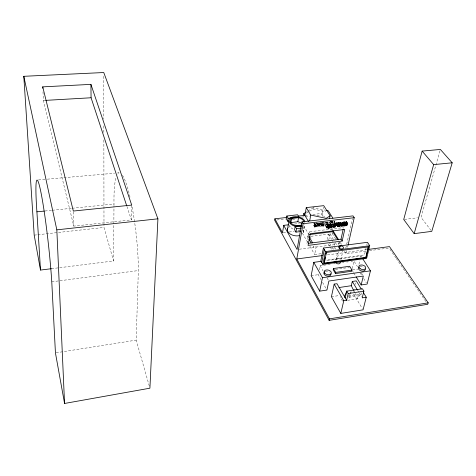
<?xml version="1.0" encoding="UTF-8"?>
<svg xmlns="http://www.w3.org/2000/svg" width="476" height="476" viewBox="0 0 476 476"><rect width="100%" height="100%" fill="white"/><g stroke="black" fill="none" stroke-linecap="round" stroke-linejoin="round"><path stroke-width="0.36" stroke-dasharray="2.38 1.78" d="M51.456 268.702L113.568 260.985L113.978 206.251M113.984 205.513L113.996 204.031A62.85 10.05 83.6 0 1 116.144 177.036M42.995 91.88L43.429 100.49L73.762 226.112L131.364 219.876L131.709 205.085M149.303 386.066L136.184 340.132L138.343 270.576A62.85 10.05 83.6 0 0 131.929 206.15M303.349 232.812L304.878 224.357M308.275 237.976L307.55 236.727L307.912 234.757L308.638 236.007M309.471 211.267L313.035 209.041L313.297 207.643L325.376 210.19M306.966 243.51L309.144 231.794L343.535 227.593M314.678 227.129L313.743 225.57L314.231 223.012L315.166 224.571L314.678 227.129C316.266 226.903 312.256 223.375 315.041 227.088M314.19 225.083L314.392 224.023C315.665 223.131 315.582 225.547 314.434 225.196C315.415 229.063 317.938 224.916 314.588 222.97L314.44 223.768L315.374 225.326A1.059 0.75 -30.8 0 1 316.106 225.13A0.91 0.649 -30.8 0 1 316.516 225.321L316.29 226.749A0.75 0.53 -30.8 0 1 315.844 227.028L315.076 226.903M315.124 226.641L315.326 225.582L314.392 224.023M315.374 225.326L315.528 224.529L315.166 224.571M316.855 226.868L315.921 225.309L316.409 222.756L317.349 224.309L316.855 226.868L317.218 226.826L317.712 224.267L316.772 222.714L316.278 225.267L317.218 226.826M316.873 223.732L317.587 223.839L317.337 225.142L318.277 226.695L318.64 226.653L316.915 223.411A0.762 0.541 -31 0 1 317.2 223.381L319.307 226.38A0.922 0.649 -31.1 0 0 319.747 226.552C321.597 226.558 321.354 223.97 320.027 223.232A0.928 0.654 -31.1 0 0 319.586 223.048L319.176 223.101A0.916 0.649 -31.1 0 0 318.64 223.393L318.367 224.821A0.916 0.649 -31.1 0 0 318.807 224.999L319.896 224.493L320.116 223.357M317.641 223.583L318.051 223.268L318.991 224.821L318.64 226.653M318.051 223.268L317.7 225.1L317.337 225.142M316.915 223.411L317.855 224.964C317.825 225.547 319.42 225.207 318.277 226.695M313.958 246.032L313.702 247.353L312.613 245.479M317.694 223.309L318.634 224.862L318.141 224.94A0.762 0.541 -31 0 0 317.855 224.964M323.073 216.58L321.96 214.783L323.466 207.066M321.092 253.696L314.654 254.547L316.118 247.038L314.666 244.545M325.054 224L325.477 221.875M326.958 223.315L326.316 222.286L325.477 222.399A0.762 0.535 -31.5 0 0 325.191 222.429L325.126 222.75L325.858 222.857M321.151 279.817L318.265 274.688L318.545 273.313M319.241 269.862L320.08 265.721L322.966 265.322M330.415 222.334L330.671 221.066L331.641 222.607L330.32 221.108C330.719 222.572 328.845 221.28 328.738 222.625M331.445 221.673L331.552 221.15L332.766 223.173L332.879 222.649L332.415 223.214L331.445 221.673L330.79 221.751L332.034 222.958M327.315 239.535L328.416 234.138L310.649 236.346M332.879 222.649L331.909 221.108L331.445 223.173M328.773 240.005L330.017 233.936L332.337 233.651L335.758 239.184M332.337 233.651L332.611 232.342M333.825 249.37L334.83 244.622L331.814 239.684M335.437 249.156L335.729 247.8M335.318 242.564L336.455 244.408L338.799 244.105L339.221 242.141M335.949 259.616L337.633 251.834M336.121 260.426A2.434 1.517 12.7 0 1 337.395 258.587L338.936 251.518M340.864 259.932L342.893 250.745M345.778 248.323L352.371 218.758M365.8 251.144L346.129 253.779L346.939 250.18M347.587 247.294L347.908 245.848M352.222 268.553L353.971 261.044L357.482 266.667M361.439 292.794L360.778 295.477L349.11 297.268L349.747 294.579M351.163 291.77L349.884 297.149L349.081 295.78L349.682 294.442M358.952 264.245L359.939 260.092M360.6 257.326L360.933 255.939L325.56 260.753M353.757 291.318L354.596 287.837M355.429 284.356L355.762 282.964M366.109 247.919L364.414 254.916L325.864 260.152M366.788 245.116L367.121 243.712M329.059 222.726L329.452 222.155A0.666 0.47 -31.7 0 1 329.832 222.161L330.076 222.286M327.916 223.161C324.156 224.131 328.785 220.269 328.262 223.161M439.967 150.874L421.04 217.371L430.869 230.2M349.979 293.775L350.883 291.764M334.366 222.441L334.42 221.001L335.497 222.703M321.145 224.303L322.121 222.185L323.067 223.738L322.091 225.856L321.145 224.303L320.979 222.322L321.925 223.875L322.091 225.856M321.788 226.273L321.556 223.916L320.604 222.363L320.842 224.72L321.788 226.273L322.216 226.225L321.264 224.672L322.24 222.578L322.407 224.535L323.359 226.088L323.769 226.035L322.668 224.101L323.644 222.006L324.596 223.553L323.62 225.654L323.454 223.69L322.502 222.143M347.581 300.338L357.797 298.755L360.576 292.782M322.216 226.225L323.192 224.131L322.24 222.578M323.728 222.59L322.823 224.488L322.407 224.535M323.769 226.035L324.983 223.506L324.031 221.959M333.92 222.548L334.164 221.364M332.432 221.411L332.224 223.089M332.849 221.382L332.438 222.566L333.117 223.03M329.16 223.149L332.2 221.156M331.302 222.958L333.735 221.358M306.508 213.123L308.882 211.636M306.163 212.088L307.353 211.344M307.948 210.975L313.297 207.643M315.326 225.582L316.219 225.553M56.168 352.787L136.184 340.132M342.476 301.135L340.156 296.536M331.409 296.738L339.418 295.513M348.307 295.899L359.957 294.114M335.413 269.392L349.39 267.429M311.155 275.699L318.265 274.688M352.561 269.827L357.797 269.083M323.686 265.221L330.897 264.228M333.783 263.829L335.223 263.633M342.434 262.639L343.88 262.437M346.76 262.044L348.206 261.842M351.092 261.443L352.532 261.247M369.441 250.65L389.106 248.014M327.464 254.88L366.871 249.62M299.255 249.222L334.83 244.622M51.771 281.786L138.343 270.576M307.55 236.727L309.34 236.507M404.439 219.394L417.428 217.812M283.25 232.716L288.391 232.098M289.128 232.008L294.269 231.384M298.678 230.848L300.886 230.58M317.349 224.309L317.712 224.267M321.556 223.916L321.925 223.875M323.067 223.738L323.454 223.69M324.596 223.553L324.983 223.506M318.634 224.862L318.991 224.821M313.743 225.57L314.106 225.529M315.921 225.309L316.278 225.267M320.842 224.72L321.264 224.672M294.388 224.089L299.362 223.506M276.853 219.983L285.618 218.972M301.689 217.121L304.61 216.782M305.33 216.699L309.668 216.199M316.903 215.366L321.96 214.783M304.86 215.372L309.204 214.878M312.827 214.462L322.234 213.385L324.465 216.973M34.195 235.132L37.134 234.805M37.866 234.727L103.988 227.439L113.568 260.985M44.982 211.005L51.592 210.338M52.324 210.261L71.412 208.333M72.15 208.262L113.996 204.031M38.449 179.946L46.577 179.232M47.314 179.166L114.567 173.216M117.524 172.955L119 172.824A62.85 10.05 83.6 0 0 117.114 174.621M43.429 100.49L44.899 100.406M313.035 209.041L325.81 211.737M313.494 223.762L323.936 225.975M314.142 225.338L314.904 225.469A0.744 0.53 -30.8 0 0 315.356 225.19L315.576 223.762A0.91 0.649 -30.8 0 0 315.172 223.577A1.059 0.75 -30.8 0 0 314.44 223.768M335.396 222.542L334.021 222.465A1.184 0.827 -31.9 0 0 333.783 222.595M320.675 224.999C319.491 224.196 319.098 227.147 320.473 226.052C321.77 222.185 316.326 222.887 319.604 226.16M318.664 224.601L319.527 224.493L319.729 223.446M321.062 224.91L320.973 224.785A0.928 0.654 -31.1 0 0 320.532 224.601L320.122 224.654A0.916 0.649 -31.1 0 0 319.586 224.946L319.223 226.255M389.945 249.24L395.824 257.802M396.246 258.414L426.068 301.838M360.933 255.939L361.724 257.183M334.098 221.233L335.068 222.774M332.04 221.602L333.01 223.143M331.748 221.887L332.391 222.917M330.79 221.751L331.754 223.298M361.385 272.909L363.331 276.032M360.13 272.831L361.683 275.33M363.628 278.448L366.347 282.821M327.44 221.756L328.553 223.547M331.671 228.563L332.444 229.813M340.233 242.344L341.792 244.848M326.411 221.965L327.899 224.363M330.6 228.718L331.373 229.973M338.751 241.873L340.304 244.378M344.576 251.274L346.129 253.779M325.959 222.328L326.601 223.357M338.037 242.879L338.799 244.105M330.017 233.936L333.426 239.482M352.674 271.171L353.442 272.427M353.829 273.051L355.75 276.187M328.416 234.138L331.439 239.071M329.618 243.212L331.492 246.306M331.867 246.919L333.361 249.394M317.587 223.839L318.533 225.398M357.66 290.318L358.809 292.216M359.19 292.847L361.498 296.667M328.398 244.033L329.892 246.508M330.261 247.133L331.754 249.608M315.665 223.893L316.599 225.445M353.632 294.037L362.301 308.573M348.575 296.358L349.11 297.268M309.144 231.794L309.882 233.056M303.682 225.695L308.835 234.537M309.935 236.429L311.024 238.303M303.379 226.796L303.956 227.796L303.337 231.217L302.76 230.211M302.331 233.103L307.77 242.564M309.941 246.348L314.654 254.547M320.08 265.721L323.008 270.826M327.03 277.847L328.494 280.4M322.597 282.381L326.929 290.068M353.894 290.925L354.87 292.883M355.197 293.537L357.797 298.755M126.937 206.465L131.364 219.876M322.561 222.798L322.668 224.101M323.192 224.131L323.359 226.088M73.346 211.766L73.762 226.112M103.768 76.243L103.833 119.232M103.839 125.902L103.851 133.31M103.863 139.986L103.988 227.439M303.206 230.217A8.157 4.944 9.9 0 1 302.611 233.954M288.402 227.653A8.157 4.944 9.9 0 1 291.282 226.112M292.335 219.864A8.199 4.921 9.9 0 1 296.34 219.585M300.148 229.914A8.199 4.921 9.9 0 1 297.423 230.116M293.085 229.063A6.926 4.165 9.9 0 1 289.503 225.065M359.898 266.685A3.51 2.19 14.2 0 1 364.075 267.405M325.251 271.528A3.659 2.338 12.4 0 1 329.63 272.099M337.395 258.587A2.434 1.517 12.7 0 1 340.536 259.825M122.439 175.263A62.85 10.05 83.6 0 1 130.394 198.795M326.964 222.691C328.279 223.666 328.006 221.566 326.964 222.691"/><path stroke-width="0.71" d="M40.496 270.065L34.195 235.132L23.8 76.303L103.762 72.536L157.919 218.817L149.91 388.19L64.557 403.464L55.436 352.9L51.771 281.786A64.968 4.236 83.7 0 0 40.525 190.37A64.968 4.236 83.7 0 0 36.908 211.82L40.496 270.065L51.456 268.702M334.33 226.058C334.247 224.696 331.95 227.022 334.33 226.058L333.355 224.499M286.582 217.472L274.878 218.811L274.658 220.233L329.13 320.354L427.745 304.289L428.204 302.843L389.475 246.604L368.329 249.424M288.7 224.761L283.72 225.35L282.512 232.806L274.878 218.811M286.832 216.015L288.123 218.294L298.94 217.05L297.613 214.783L286.832 216.015L286.362 218.912L287.647 221.197L288.878 221.054M287.647 221.197L288.123 218.294M287.403 230.045L288.926 220.864M290.461 218.805L290.598 218.008M290.342 223.048L290.913 222.631L291.598 218.561L298.535 217.645L300.374 218.27A7.063 4.219 9.9 0 1 304.063 222.274M301.826 225.487L295.18 226.273L294.59 229.7L295.953 232.115L300.654 231.544M295.953 232.115L296.554 228.688L295.18 226.273M290.913 222.631L297.827 221.703L298.535 217.645M348.075 245.128L354.227 217.699L353.013 215.878L302.004 221.864L297.084 249.501L283.72 225.35M303.539 214.974L303.789 213.563L305.574 212.457M329.13 320.354L329.463 318.866L296.792 258.974L303.105 223.744L302.004 221.864M329.553 218.603L330.124 215.777L323.74 205.662L306.258 207.607L304.86 215.372L298.279 216.128M309.709 220.751L310.757 215.075L306.258 207.607M321.877 261.253L313.767 262.353L311.155 275.699L319.693 291.145L326.929 290.068L328.857 281.042L363.331 276.032L361.141 284.963L367.127 284.071L370.453 270.838L362.522 258.42M328.44 227.326C326.084 229.224 326.667 224.601 328.714 225.987C326.685 223.345 325.102 230.432 328.44 227.326L327.446 225.761L327.202 226.243M327.744 224.422C327.31 222.536 323.829 225.975 326.209 226.475M323.406 248.05L320.818 260.836L322.865 264.376L366.633 258.361L369.721 245.735L367.46 242.314L323.406 248.05L325.489 251.566L322.865 264.376M321.722 262.395L324.323 249.597M329.892 224.761L330.154 223.482L330.511 223.44L331.486 224.999L331.296 225.916L332.165 225.588L332.611 226.052L332.319 227.028L331.486 227.546L330.6 227.599L329.951 226.558M330.6 227.599L331.123 225.041L330.154 223.482M326.227 252.084L326.441 252.441L368.495 246.877L365.842 257.772L324.168 263.49L325.09 257.605M325.798 254.154L326.084 252.774M324.168 263.49L326.441 252.441M319.693 291.145L322.472 277.716L313.767 262.353M333.652 224.696C334.081 223.018 331.355 224.029 331.814 225.285M333.956 224.922L334.212 223.702L334.568 223.66L335.491 225.487L336.032 225.172A0.762 0.535 -31.9 0 1 336.312 225.13L335.437 225.749L335.163 227.046L333.825 225.654M335.163 224.97L334.568 223.66M334.432 227.028L334.503 226.689L333.438 226.992A0.649 0.452 -31.8 0 1 333.182 226.814C334.955 226.957 335.33 224.446 333.218 225.707C331.225 227.355 335.889 228.01 333.777 225.987M336.246 225.451L335.33 223.577A0.762 0.535 -31.9 0 0 335.05 223.619L334.509 223.934M334.807 227.088L335.193 225.255L334.212 223.702M342.024 224.541L342.417 222.72L342.774 222.673L343.708 224.493L343.047 223.464M342.774 222.673L343.25 222.631A0.762 0.53 -32.4 0 1 343.535 222.595L344.457 224.464L343.654 224.755L343.375 226.052L342.357 225.059M333.456 268.529L333.206 269.702L335.479 273.563L351.734 271.249L352.008 270.082L349.658 266.257L333.456 268.529L335.735 272.391L335.479 273.563M344.13 223.946L343.535 222.595M343.017 226.094L343.416 224.267L342.417 222.72M343.559 223.738L343.969 221.828L344.327 221.786L345.326 223.333L344.773 225.88L343.422 224.375M342.19 241.035L344.719 229.444L310.251 233.68L308.055 245.408L342.19 241.035L341.024 239.178L343.22 229.045M344.416 225.921L344.969 223.375L343.969 221.828M339.549 248.692L340.161 245.872M345.885 224.464C344.874 225.969 347.456 225.624 346.885 224.166C344.904 223.75 347.498 225.916 345.755 225.797A0.744 0.518 -32.4 0 1 345.403 225.618L345.772 224.178A0.91 0.631 -32.5 0 1 346.266 223.887A1.053 0.732 -32.5 0 1 346.939 223.91L345.939 222.369L346.112 221.578L347.468 223.077L346.909 225.618L345.891 224.63M346.189 222.804L346.463 221.53M346.939 223.91L347.111 223.119L346.112 221.578M340.816 313.41L343.767 300.719L346.629 300.273L336.984 283.708L334.176 284.118L331.409 296.738L340.816 313.41L363.057 309.834L366.252 297.226L363.563 292.823M346.629 300.273L348.212 293.537L346.796 291.133L362.438 288.771L363.89 291.151L362.218 297.857L366.252 297.226M353.573 290.271L351.294 285.707L352.3 281.459L356.262 280.876L361.26 289.051M365.842 257.772L368.269 246.526M422.147 151.1L403.719 219.478L414.162 233.639L431.762 231.366L452.2 162.798L440.371 149.446L422.147 151.1L433.666 164.613L452.2 162.798M331.546 225.094L331.54 224.214L330.653 224.148M414.162 233.639L433.666 164.613M339.031 224.023L340.144 222.393L341.137 223.946L339.906 226.469L339.483 226.522L338.829 225.487M337.52 224.196L338.644 222.578L339.632 224.125L339.769 226.106L341.137 223.946M339.632 224.125L338.257 226.273L338.115 224.309L337.127 222.756L336.746 222.804L336.954 225.154L337.936 226.713L338.353 226.659L339.34 224.565L339.483 226.522M340.447 223.541L341.072 223.089M344.814 223.042L345.308 222.607M328.791 225.237L329.731 224.238L330.707 225.797L329.047 228.45L328.66 228.498L327.696 226.933L328.232 226.124L329.196 227.683L328.66 228.498M326.399 224.41L327.714 224.428L329.469 227.272L330.707 225.797M325.995 224.868L326.244 224.535M340.126 223.488L340.388 223.161A0.922 0.643 -32.3 0 1 340.923 222.863L341.328 222.816A0.916 0.637 -32.3 0 1 341.756 222.994L341.887 223.458M344.505 222.964L344.773 222.637A0.904 0.631 -32.5 0 1 345.267 222.346A1.053 0.732 -32.5 0 1 345.939 222.369M332.325 224.422L332.932 224.053M327.446 225.761L326.839 226.112M291.598 218.561L291.026 218.972A6.956 4.153 9.9 0 0 293.781 224.97L295.626 225.606L301.457 225.178M343.708 224.493L344.249 224.178A0.762 0.53 -32.4 0 1 344.529 224.142M330.124 215.777L326.185 218.335L310.757 215.075M330.57 224.434L331.219 224.464M342.964 223.012L343.464 222.917M334.914 223.94L335.265 223.898M329.463 318.866L428.204 302.843M348.212 293.537L363.89 291.151M338.942 287.546L351.294 285.707M322.472 277.716L370.453 270.838M335.735 272.391L352.008 270.082M323.96 263.127L365.616 257.421M325.489 251.566L369.721 245.735M296.792 258.974L322.353 255.564M308.418 243.325L341.024 239.178M309.376 234.573L332.742 231.693L337.698 239.684M296.554 228.688L301.266 228.117M331.123 225.041L331.486 224.999M344.969 223.375L345.326 223.333M347.111 223.119L347.468 223.077M336.746 222.804L337.728 224.357L338.115 224.309M327.809 224.47L328.779 226.029L329.166 225.987L329.469 227.272M335.193 225.255L335.55 225.213M343.416 224.267L343.767 224.22M336.954 225.154L337.365 225.106M327.696 226.933L328.077 226.885M300.142 226.826L301.617 226.647M327.714 224.428L328.196 224.422L329.166 225.987M303.105 223.744L354.227 217.699M23.8 76.303L56.834 229.843L157.919 218.817M36.908 211.82L44.25 211.082M45.631 100.365L91.077 97.77L126.705 205.763M42.739 86.864L90.922 84.377L131.709 205.085L73.328 211.046L42.739 86.864L42.81 88.298M326.084 210.338L328.22 210.785L332.861 218.121M297.827 221.703L299.66 222.334A7.039 4.23 9.9 0 1 301.939 223.78M345.885 222.625L346.885 224.166M345.987 224.19L346.653 225.219M344.106 224.85L344.773 225.88M339.775 222.441L340.768 223.988M338.263 222.619L339.251 224.172M335.33 223.577L336.312 225.13M329.362 224.285L330.332 225.844M332.837 230.438L338.68 239.839M330.29 226.522L330.933 227.558M327.821 224.029L328.791 225.588M356.137 276.818L361.141 284.963M352.3 281.459L357.274 289.688M303.789 213.563L308.573 221.626M309.001 236.631L312.631 242.873M308.995 239.226L311.167 242.98M334.176 284.118L343.767 300.719M328.779 226.029L329.196 227.683M337.728 224.357L337.936 226.713M337.127 222.756L337.222 224.065M56.834 229.843L64.557 403.464M90.922 84.377L91.077 97.77M299.737 235.537A8.157 4.944 9.9 0 1 290.729 234.347A8.157 4.944 9.9 0 1 287.635 228.778M301.373 226.35A8.223 4.909 9.9 0 1 291.473 224.642A8.223 4.909 9.9 0 1 289.926 218.49L291.181 217.591A8.223 4.909 9.9 0 1 304.854 221.072M291.556 218.145A8.217 4.909 9.9 0 1 296.703 217.484M340.054 261.99A2.428 1.517 12.7 0 1 338.787 263.841A2.428 1.517 12.7 0 1 335.651 262.591M365.318 269.095A3.51 2.19 14.2 0 1 360.891 270.79A3.51 2.19 14.2 0 1 359.243 266.982M331.004 273.843A3.659 2.338 12.4 0 1 326.482 275.866A3.659 2.338 12.4 0 1 324.584 271.879M341.334 225.41C342.19 227.599 342.922 222.869 341.334 225.41M332.236 226.219C331.367 229.295 330.463 224.708 332.236 226.219M340.965 225.451L341.066 226.13L341.911 226.261A0.916 0.637 -32.2 0 0 342.44 225.969L342.75 224.541A0.916 0.637 -32.2 0 0 342.315 224.363L341.911 224.41A0.928 0.643 -32.2 0 0 341.381 224.708L340.965 225.451M346.796 291.133L345.231 297.869L344.428 296.494L346.796 291.133M339.204 248.085A2.463 1.505 12.6 0 0 343.357 248.282A2.463 1.505 12.6 0 0 340.762 245.848A2.463 1.505 12.6 0 0 339.204 248.085M360.088 268.66A3.51 2.19 14.1 0 0 365.675 268.131A3.51 2.19 14.1 0 0 361.046 264.989A3.51 2.19 14.1 0 0 360.088 268.66M324.846 273.42A3.659 2.338 12.4 0 0 331.046 273.676A3.659 2.338 12.4 0 0 327.244 269.934A3.659 2.338 12.4 0 0 324.846 273.42"/></g></svg>
